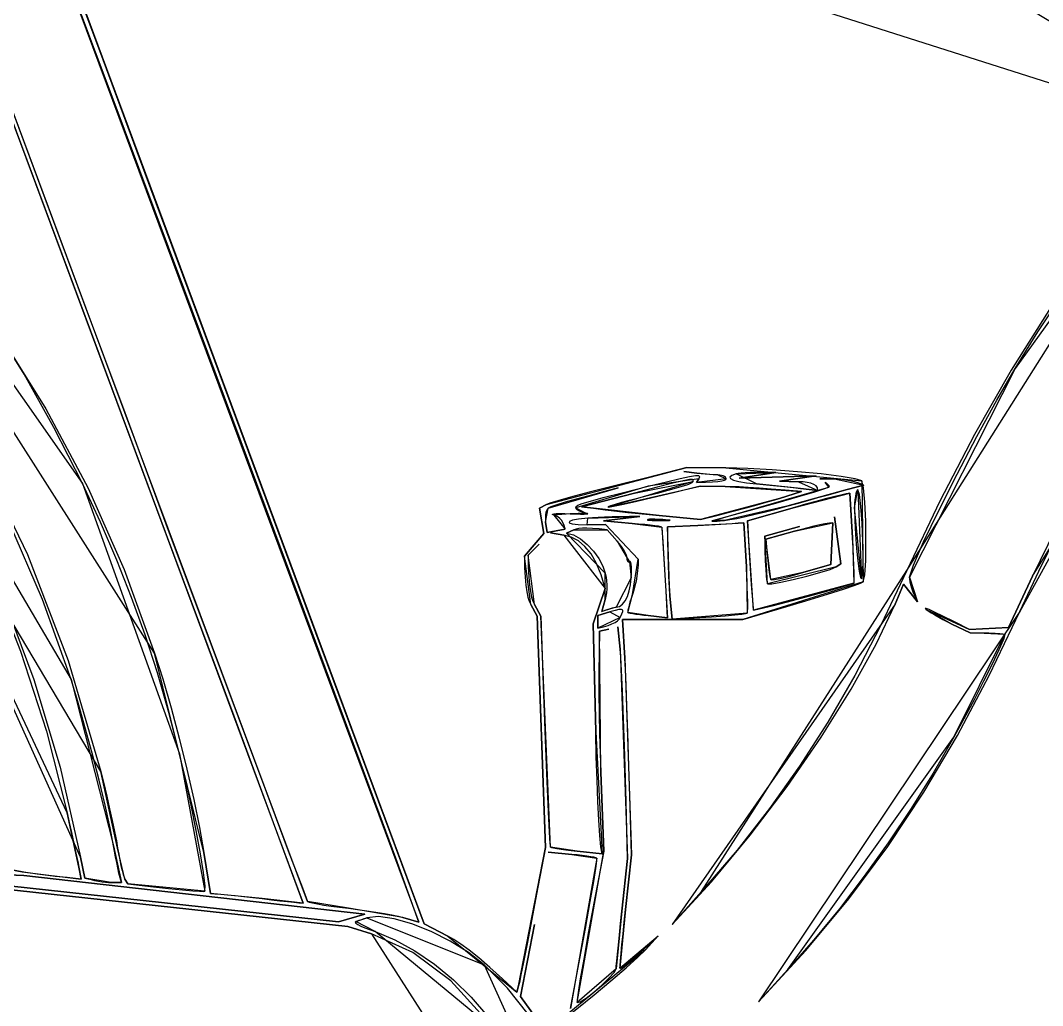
# Model space of a CAD drawing. Extents: x 0.3 to 49.4, y 16 to 54.1.
# Drawn here: x 17.85 to 28.77, y 29.34 to 39.85 of the extents above; entities that cross this region are included whole.
import ezdxf

# ---------------------------------------------------------------- set-up
doc = ezdxf.new("R2010")
doc.units = 0
doc.layers.get('0').update_dxf_attribs({"linetype": 'CONTINUOUS'})

msp = doc.modelspace()

# ---------------------------------------------------------------- linework, layer by layer
at = {"color": 178}
for points in [[(30.353, 38.705), (28.936, 39.787), (27.482, 40.667), (25.999, 41.343), (24.497, 41.815), (22.987, 42.084), (21.477, 42.148), (19.978, 42.009), (30.353, 38.705)], [(22.108, 30.228), (21.862, 30.912), (21.269, 32.517), (20.469, 34.668), (19.601, 36.995), (18.804, 39.123), (18.218, 40.68), (17.983, 41.293), (22.108, 30.228)], [(22.167, 30.212), (20.953, 33.471), (19.988, 36.065), (19.249, 38.053), (18.712, 39.497), (18.355, 40.459), (18.155, 40.999), (18.089, 41.18), (22.167, 30.212)], [(16.97, 41.037), (17.042, 40.845), (17.203, 40.41), (17.444, 39.763), (17.752, 38.934), (18.117, 37.955), (18.525, 36.855), (18.968, 35.666), (16.97, 41.037)], [(20.873, 30.433), (20.668, 30.99), (20.136, 32.426), (19.405, 34.39), (18.607, 36.536), (17.869, 38.514), (17.323, 39.976), (17.098, 40.573), (20.873, 30.433)], [(15.423, 39.154), (16.255, 38.263), (16.975, 37.398), (17.596, 36.55), (18.127, 35.707), (18.579, 34.859), (18.963, 33.994), (19.288, 33.101), (15.423, 39.154)], [(14.522, 38.891), (15.36, 38.079), (16.122, 37.196), (16.805, 36.244), (17.408, 35.229), (17.929, 34.154), (18.364, 33.022), (18.712, 31.838), (14.522, 38.891)], [(30.297, 38.699), (29.78, 38.071), (29.299, 37.435), (28.852, 36.786), (28.434, 36.12), (28.041, 35.434), (27.671, 34.722), (27.318, 33.982), (30.297, 38.699)], [(18.517, 34.91), (18.213, 35.508), (17.894, 36.075), (17.555, 36.613), (17.194, 37.128), (16.808, 37.623), (16.395, 38.101), (15.952, 38.567), (18.517, 34.91)], [(28.477, 36.138), (28.719, 36.527), (28.984, 36.929), (29.259, 37.329), (29.533, 37.71), (29.796, 38.057), (30.035, 38.354), (30.24, 38.586), (28.477, 36.138)], [(18.396, 32.817), (18.09, 33.672), (17.732, 34.506), (17.324, 35.311), (16.871, 36.082), (16.374, 36.812), (15.839, 37.497), (15.269, 38.129), (18.396, 32.817)], [(30.819, 37.39), (30.474, 36.941), (30.133, 36.463), (29.8, 35.963), (29.481, 35.451), (29.182, 34.934), (28.906, 34.421), (28.661, 33.921), (30.819, 37.39)], [(15.713, 37.002), (16.233, 36.298), (16.71, 35.553), (17.141, 34.771), (17.524, 33.958), (17.855, 33.121), (18.133, 32.266), (18.353, 31.397), (15.713, 37.002)], [(15.753, 37.002), (16.309, 36.244), (16.813, 35.443), (17.264, 34.603), (17.66, 33.726), (17.998, 32.818), (18.278, 31.882), (18.498, 30.921), (15.753, 37.002)], [(27.349, 33.911), (27.389, 34.039), (27.499, 34.287), (27.66, 34.621), (27.856, 35.008), (28.068, 35.412), (28.281, 35.8), (28.477, 36.138), (27.349, 33.911)], [(28.527, 33.544), (28.728, 33.975), (28.924, 34.372), (29.117, 34.746), (29.315, 35.104), (29.521, 35.455), (29.741, 35.809), (29.979, 36.175), (28.527, 33.544)], [(18.968, 35.666), (19.409, 34.479), (19.817, 33.387), (20.178, 32.42), (20.481, 31.611), (20.714, 30.991), (20.865, 30.594), (20.921, 30.45), (18.968, 35.666)], [(24.972, 35.079), (24.543, 34.972), (24.197, 34.885), (23.929, 34.816), (23.73, 34.764), (23.592, 34.726), (23.509, 34.701), (23.471, 34.687), (24.972, 35.079)], [(25.077, 35.02), (24.94, 35.039), (25.077, 35.02)], [(25.387, 35.077), (24.972, 35.079), (25.387, 35.077)], [(26.839, 34.938), (26.769, 34.961), (26.617, 34.986), (26.403, 35.012), (26.151, 35.036), (25.883, 35.057), (25.621, 35.071), (25.387, 35.077), (26.839, 34.938)], [(25.038, 34.93), (25.038, 34.945), (25.029, 34.953), (24.998, 34.952), (24.933, 34.94), (24.822, 34.913), (24.653, 34.87), (24.412, 34.808), (25.038, 34.93)], [(24.556, 34.881), (24.752, 34.929), (24.898, 34.964), (24.999, 34.986), (25.063, 34.995), (25.097, 34.994), (25.106, 34.982), (25.097, 34.961), (24.556, 34.881)], [(24.564, 34.784), (24.673, 34.811), (24.772, 34.837), (24.86, 34.862), (24.934, 34.885), (24.99, 34.904), (25.026, 34.919), (25.038, 34.93), (24.564, 34.784)], [(25.097, 34.961), (25.073, 34.922), (25.097, 34.961)], [(25.073, 34.922), (25.168, 34.923), (25.243, 34.926), (25.301, 34.931), (25.343, 34.937), (25.371, 34.944), (25.386, 34.952), (25.391, 34.961), (25.073, 34.922)], [(25.303, 35.001), (25.279, 35.001), (25.25, 35.003), (25.217, 35.005), (25.182, 35.008), (25.146, 35.012), (25.111, 35.016), (25.077, 35.02), (25.303, 35.001)], [(25.391, 34.961), (25.388, 34.97), (25.382, 34.978), (25.371, 34.986), (25.358, 34.992), (25.341, 34.997), (25.323, 35), (25.303, 35.001), (25.391, 34.961)], [(25.498, 35.013), (25.45, 34.996), (25.429, 34.979), (25.436, 34.962), (25.469, 34.945), (25.527, 34.93), (25.609, 34.917), (25.714, 34.905), (25.498, 35.013)], [(25.919, 35.027), (25.812, 35.028), (25.723, 35.027), (25.651, 35.026), (25.594, 35.023), (25.551, 35.02), (25.519, 35.017), (25.498, 35.013), (25.919, 35.027)], [(25.528, 34.968), (25.919, 35.027), (25.528, 34.968)], [(26.35, 34.992), (25.528, 34.968), (26.35, 34.992)], [(25.959, 34.934), (26.35, 34.992), (25.959, 34.934)], [(26.164, 34.928), (25.959, 34.934), (26.164, 34.928)], [(26.37, 34.836), (26.365, 34.863), (26.35, 34.884), (26.326, 34.9), (26.295, 34.912), (26.257, 34.92), (26.213, 34.926), (26.164, 34.928), (26.37, 34.836)], [(26.546, 34.958), (26.389, 34.96), (26.546, 34.958)], [(26.859, 34.893), (26.808, 34.912), (26.759, 34.927), (26.712, 34.939), (26.667, 34.947), (26.625, 34.953), (26.584, 34.956), (26.546, 34.958), (26.859, 34.893)], [(26.853, 33.862), (26.87, 33.934), (26.88, 34.087), (26.883, 34.29), (26.88, 34.508), (26.872, 34.711), (26.858, 34.865), (26.839, 34.938), (26.853, 33.862)], [(19.554, 32.024), (19.439, 32.466), (19.317, 32.888), (19.185, 33.295), (19.042, 33.694), (18.884, 34.092), (18.71, 34.496), (18.517, 34.91), (19.554, 32.024)], [(24.238, 34.862), (24.076, 34.82), (23.925, 34.78), (23.789, 34.743), (23.673, 34.71), (23.582, 34.682), (23.519, 34.661), (23.491, 34.647), (24.238, 34.862)], [(23.785, 34.649), (23.789, 34.664), (23.808, 34.679), (23.854, 34.697), (23.941, 34.723), (24.078, 34.76), (24.279, 34.811), (24.556, 34.881), (23.785, 34.649)], [(25.112, 34.883), (24.828, 34.812), (24.601, 34.756), (24.424, 34.714), (24.294, 34.685), (24.205, 34.667), (24.152, 34.658), (24.129, 34.657), (25.112, 34.883)], [(25.379, 34.878), (25.112, 34.883), (25.379, 34.878)], [(26.486, 34.869), (26.439, 34.852), (26.322, 34.815), (26.15, 34.765), (25.941, 34.705), (25.711, 34.64), (25.476, 34.575), (25.254, 34.515), (26.486, 34.869)], [(26.194, 34.823), (26.022, 34.838), (25.872, 34.85), (25.741, 34.86), (25.627, 34.867), (25.53, 34.873), (25.448, 34.876), (25.379, 34.878), (26.194, 34.823)], [(25.714, 34.905), (25.784, 34.899), (25.857, 34.892), (25.932, 34.885), (26.005, 34.878), (26.073, 34.871), (26.134, 34.864), (26.184, 34.858), (25.714, 34.905)], [(25.959, 34.751), (26.194, 34.823), (25.959, 34.751)], [(26.037, 34.667), (26.149, 34.698), (26.261, 34.729), (26.369, 34.759), (26.469, 34.787), (26.558, 34.811), (26.63, 34.831), (26.683, 34.845), (26.037, 34.667)], [(26.184, 34.858), (26.37, 34.836), (26.184, 34.858)], [(26.447, 34.924), (26.46, 34.915), (26.47, 34.906), (26.479, 34.897), (26.485, 34.888), (26.488, 34.881), (26.489, 34.874), (26.486, 34.869), (26.447, 34.924)], [(26.683, 34.845), (26.859, 34.893), (26.683, 34.845)], [(26.798, 34.844), (26.79, 34.839), (26.782, 34.824), (26.775, 34.802), (26.77, 34.772), (26.765, 34.737), (26.762, 34.697), (26.761, 34.654), (26.798, 34.844)], [(26.836, 33.892), (26.848, 33.961), (26.852, 34.103), (26.85, 34.288), (26.842, 34.485), (26.83, 34.664), (26.815, 34.794), (26.798, 34.844), (26.836, 33.892)], [(24.412, 34.808), (23.844, 34.662), (24.412, 34.808)], [(24.129, 34.657), (24.133, 34.663), (24.16, 34.675), (24.209, 34.69), (24.277, 34.71), (24.36, 34.733), (24.457, 34.758), (24.564, 34.784), (24.129, 34.657)], [(25.116, 34.525), (25.304, 34.573), (25.466, 34.615), (25.605, 34.651), (25.721, 34.683), (25.817, 34.71), (25.896, 34.732), (25.959, 34.751), (25.116, 34.525)], [(26.711, 34.805), (26.672, 34.799), (26.613, 34.786), (26.538, 34.768), (26.448, 34.745), (26.347, 34.718), (26.237, 34.688), (26.12, 34.655), (26.711, 34.805)], [(26.739, 34.331), (26.711, 34.805), (26.739, 34.331)], [(23.471, 34.687), (23.398, 34.648), (23.471, 34.687)], [(23.398, 34.648), (23.442, 34.377), (23.398, 34.648)], [(23.491, 34.647), (23.481, 34.636), (23.473, 34.62), (23.466, 34.6), (23.462, 34.576), (23.46, 34.551), (23.46, 34.525), (23.462, 34.498), (23.491, 34.647)], [(23.893, 34.594), (23.868, 34.6), (23.845, 34.607), (23.825, 34.614), (23.809, 34.623), (23.796, 34.632), (23.788, 34.64), (23.785, 34.649), (23.893, 34.594)], [(23.844, 34.662), (23.973, 34.645), (24.099, 34.63), (24.222, 34.616), (24.342, 34.602), (24.458, 34.59), (24.569, 34.578), (24.676, 34.568), (23.844, 34.662)], [(25.371, 34.515), (25.428, 34.524), (25.505, 34.538), (25.597, 34.557), (25.7, 34.581), (25.811, 34.608), (25.924, 34.637), (26.037, 34.667), (25.371, 34.515)], [(26.12, 34.655), (25.617, 34.513), (26.12, 34.655)], [(26.761, 34.654), (26.764, 34.516), (26.772, 34.366), (26.783, 34.218), (26.796, 34.083), (26.81, 33.976), (26.824, 33.908), (26.836, 33.892), (26.761, 34.654)], [(23.462, 34.498), (23.479, 34.386), (23.462, 34.498)], [(23.55, 34.573), (23.535, 34.579), (23.535, 34.584), (23.549, 34.587), (23.576, 34.59), (23.616, 34.59), (23.666, 34.59), (23.726, 34.588), (23.55, 34.573)], [(23.671, 34.423), (23.661, 34.461), (23.648, 34.492), (23.633, 34.518), (23.614, 34.538), (23.594, 34.554), (23.572, 34.566), (23.55, 34.573), (23.671, 34.423)], [(23.912, 34.541), (23.815, 34.531), (23.75, 34.518), (23.716, 34.504), (23.715, 34.49), (23.746, 34.478), (23.809, 34.471), (23.905, 34.469), (23.912, 34.541)], [(23.726, 34.588), (23.786, 34.585), (23.835, 34.584), (23.874, 34.584), (23.899, 34.585), (23.912, 34.587), (23.91, 34.59), (23.893, 34.594), (23.726, 34.588)], [(24.47, 34.557), (24.359, 34.556), (24.26, 34.555), (24.172, 34.553), (24.093, 34.55), (24.024, 34.547), (23.964, 34.544), (23.912, 34.541), (24.47, 34.557)], [(24.079, 34.51), (24.47, 34.557), (24.079, 34.51)], [(24.386, 34.484), (24.079, 34.51), (24.386, 34.484)], [(24.588, 34.53), (24.583, 34.53), (24.577, 34.53), (24.571, 34.529), (24.565, 34.527), (24.559, 34.526), (24.554, 34.524), (24.549, 34.522), (24.588, 34.53)], [(24.549, 34.522), (24.549, 34.52), (24.558, 34.519), (24.575, 34.517), (24.6, 34.516), (24.63, 34.515), (24.665, 34.514), (24.705, 34.514), (24.549, 34.522)], [(24.744, 34.522), (24.713, 34.524), (24.682, 34.526), (24.654, 34.527), (24.63, 34.529), (24.61, 34.53), (24.596, 34.53), (24.588, 34.53), (24.744, 34.522)], [(24.676, 34.568), (25.116, 34.525), (24.676, 34.568)], [(24.705, 34.514), (24.742, 34.514), (24.769, 34.515), (24.785, 34.516), (24.791, 34.517), (24.787, 34.519), (24.771, 34.52), (24.744, 34.522), (24.705, 34.514)], [(25.578, 34.491), (25.519, 34.486), (25.455, 34.481), (25.386, 34.477), (25.314, 34.473), (25.239, 34.469), (25.163, 34.465), (25.087, 34.462), (25.578, 34.491)], [(25.254, 34.515), (25.241, 34.511), (25.239, 34.508), (25.248, 34.507), (25.266, 34.507), (25.293, 34.508), (25.328, 34.511), (25.371, 34.515), (25.254, 34.515)], [(25.606, 34.019), (25.578, 34.491), (25.606, 34.019)], [(25.617, 34.513), (25.634, 34.231), (25.648, 34.006), (25.659, 33.833), (25.668, 33.708), (25.675, 33.624), (25.68, 33.576), (25.683, 33.56), (25.617, 34.513)], [(26.53, 34.491), (26.492, 34.487), (26.444, 34.479), (26.389, 34.468), (26.328, 34.454), (26.262, 34.438), (26.193, 34.42), (26.121, 34.401), (26.53, 34.491)], [(26.507, 34.044), (26.53, 34.491), (26.507, 34.044)], [(26.615, 34.052), (26.546, 34.553), (26.615, 34.052)], [(23.479, 34.386), (23.671, 34.423), (23.479, 34.386)], [(23.657, 34.36), (23.514, 34.383), (23.657, 34.36)], [(23.765, 34.415), (23.687, 34.379), (23.765, 34.415)], [(23.687, 34.379), (23.76, 34.362), (23.835, 34.32), (23.907, 34.26), (23.974, 34.188), (24.031, 34.109), (24.074, 34.028), (24.1, 33.953), (23.687, 34.379)], [(24.118, 34.416), (24.034, 34.425), (23.963, 34.431), (23.903, 34.433), (23.855, 34.432), (23.817, 34.428), (23.787, 34.422), (23.765, 34.415), (24.118, 34.416)], [(23.905, 34.469), (24.103, 34.472), (23.905, 34.469)], [(24.103, 34.472), (24.451, 34.104), (24.103, 34.472)], [(24.225, 34.296), (24.118, 34.416), (24.225, 34.296)], [(24.704, 34.445), (24.693, 34.449), (24.668, 34.453), (24.629, 34.459), (24.58, 34.465), (24.522, 34.471), (24.456, 34.477), (24.386, 34.484), (24.704, 34.445)], [(24.763, 33.477), (24.748, 33.763), (24.736, 33.991), (24.725, 34.167), (24.717, 34.294), (24.711, 34.38), (24.707, 34.428), (24.704, 34.445), (24.763, 33.477)], [(25.087, 34.462), (24.764, 34.449), (25.087, 34.462)], [(24.764, 34.449), (24.765, 34.294), (24.767, 34.158), (24.77, 34.039), (24.774, 33.936), (24.778, 33.847), (24.784, 33.772), (24.79, 33.708), (24.764, 34.449)], [(26.174, 34.45), (25.802, 34.347), (26.174, 34.45)], [(26.121, 34.401), (25.813, 34.317), (26.121, 34.401)], [(23.442, 34.377), (23.237, 34.133), (23.442, 34.377)], [(24.098, 33.789), (24.057, 33.934), (24.007, 34.057), (23.949, 34.158), (23.883, 34.238), (23.812, 34.298), (23.736, 34.338), (23.657, 34.36), (24.098, 33.789)], [(24.333, 34.112), (24.33, 34.13), (24.322, 34.153), (24.309, 34.179), (24.293, 34.207), (24.273, 34.237), (24.25, 34.267), (24.225, 34.296), (24.333, 34.112)], [(25.802, 34.347), (25.805, 34.202), (25.808, 34.085), (25.813, 33.994), (25.817, 33.927), (25.822, 33.881), (25.827, 33.853), (25.833, 33.84), (25.802, 34.347)], [(25.813, 34.317), (25.824, 34.193), (25.834, 34.093), (25.842, 34.016), (25.849, 33.959), (25.856, 33.919), (25.862, 33.895), (25.866, 33.885), (25.813, 34.317)], [(26.754, 33.848), (26.756, 33.862), (26.757, 33.9), (26.756, 33.958), (26.753, 34.033), (26.75, 34.122), (26.745, 34.222), (26.739, 34.331), (26.754, 33.848)], [(23.395, 34.264), (23.276, 34.145), (23.395, 34.264)], [(23.237, 34.133), (23.238, 34.012), (23.243, 33.91), (23.251, 33.825), (23.261, 33.754), (23.274, 33.698), (23.288, 33.653), (23.304, 33.618), (23.237, 34.133)], [(23.276, 34.145), (23.277, 34.02), (23.282, 33.915), (23.29, 33.828), (23.3, 33.756), (23.313, 33.698), (23.327, 33.653), (23.343, 33.618), (23.276, 34.145)], [(24.36, 34.075), (24.354, 34.07), (24.348, 34.069), (24.343, 34.072), (24.339, 34.078), (24.336, 34.086), (24.334, 34.098), (24.333, 34.112), (24.36, 34.075)], [(24.377, 33.905), (24.379, 33.949), (24.379, 33.988), (24.378, 34.022), (24.375, 34.048), (24.371, 34.066), (24.366, 34.076), (24.36, 34.075), (24.377, 33.905)], [(24.451, 34.104), (24.449, 34.04), (24.444, 33.98), (24.437, 33.922), (24.428, 33.868), (24.416, 33.817), (24.403, 33.77), (24.389, 33.725), (24.451, 34.104)], [(26.566, 34.022), (26.615, 34.052), (26.566, 34.022)], [(24.1, 33.953), (24.108, 33.912), (24.113, 33.87), (24.115, 33.827), (24.115, 33.785), (24.112, 33.744), (24.107, 33.706), (24.099, 33.671), (24.1, 33.953)], [(27.318, 33.982), (27.041, 33.398), (26.763, 32.862), (26.476, 32.363), (26.175, 31.893), (25.854, 31.441), (25.507, 30.998), (25.128, 30.555), (27.318, 33.982)], [(25.614, 33.526), (25.618, 33.543), (25.62, 33.584), (25.62, 33.643), (25.619, 33.72), (25.616, 33.81), (25.612, 33.911), (25.606, 34.019), (25.614, 33.526)], [(25.833, 33.84), (25.877, 33.84), (25.975, 33.856), (26.106, 33.885), (26.251, 33.921), (26.389, 33.959), (26.501, 33.994), (26.566, 34.022), (25.833, 33.84)], [(25.866, 33.885), (25.879, 33.883), (25.907, 33.886), (25.947, 33.893), (25.998, 33.903), (26.058, 33.918), (26.125, 33.935), (26.196, 33.955), (25.866, 33.885)], [(26.196, 33.955), (26.507, 34.044), (26.196, 33.955)], [(24.216, 33.59), (24.251, 33.598), (24.283, 33.621), (24.311, 33.657), (24.336, 33.705), (24.355, 33.763), (24.369, 33.83), (24.377, 33.905), (24.216, 33.59)], [(25.567, 33.459), (25.941, 33.569), (26.241, 33.659), (26.472, 33.729), (26.642, 33.783), (26.758, 33.822), (26.826, 33.848), (26.853, 33.862), (25.567, 33.459)], [(25.683, 33.56), (25.744, 33.572), (25.895, 33.609), (26.1, 33.663), (26.324, 33.723), (26.531, 33.78), (26.687, 33.825), (26.754, 33.848), (25.683, 33.56)], [(27.195, 33.624), (27.284, 33.834), (27.195, 33.624)], [(27.284, 33.834), (27.433, 33.649), (27.284, 33.834)], [(27.433, 33.649), (27.407, 33.703), (27.388, 33.75), (27.372, 33.792), (27.361, 33.829), (27.354, 33.86), (27.35, 33.888), (27.349, 33.911), (27.433, 33.649)], [(28.661, 33.921), (28.406, 33.375), (28.661, 33.921)], [(23.971, 33.414), (24.098, 33.789), (23.971, 33.414)], [(24.389, 33.725), (24.375, 33.683), (24.363, 33.645), (24.353, 33.61), (24.346, 33.58), (24.341, 33.557), (24.339, 33.541), (24.34, 33.533), (24.389, 33.725)], [(23.304, 33.618), (23.371, 33.493), (23.304, 33.618)], [(23.343, 33.618), (23.41, 33.493), (23.343, 33.618)], [(24.099, 33.671), (24.062, 33.544), (24.099, 33.671)], [(24.79, 33.708), (24.815, 33.462), (24.79, 33.708)], [(24.814, 30.203), (25.235, 30.659), (25.647, 31.156), (26.041, 31.677), (26.403, 32.203), (26.724, 32.715), (26.992, 33.195), (27.195, 33.624), (24.814, 30.203)], [(24.147, 33.539), (24.02, 33.501), (24.147, 33.539)], [(24.062, 33.544), (24.099, 33.558), (24.131, 33.569), (24.156, 33.577), (24.177, 33.584), (24.194, 33.588), (24.207, 33.59), (24.216, 33.59), (24.062, 33.544)], [(24.259, 33.481), (24.278, 33.518), (24.287, 33.544), (24.286, 33.56), (24.273, 33.567), (24.246, 33.565), (24.205, 33.556), (24.147, 33.539), (24.259, 33.481)], [(24.34, 33.533), (24.348, 33.531), (24.367, 33.527), (24.393, 33.522), (24.427, 33.517), (24.467, 33.511), (24.511, 33.506), (24.558, 33.5), (24.34, 33.533)], [(24.815, 33.462), (25.049, 33.476), (25.235, 33.487), (25.379, 33.498), (25.484, 33.507), (25.556, 33.514), (25.597, 33.521), (25.614, 33.526), (24.815, 33.462)], [(25.735, 29.38), (26.242, 29.928), (26.7, 30.477), (27.117, 31.037), (27.502, 31.615), (27.86, 32.22), (28.199, 32.86), (28.527, 33.544), (25.735, 29.38)], [(27.988, 33.352), (27.828, 33.433), (27.705, 33.494), (27.616, 33.537), (27.557, 33.564), (27.525, 33.577), (27.515, 33.577), (27.525, 33.566), (27.988, 33.352)], [(27.525, 33.566), (27.548, 33.55), (27.58, 33.529), (27.617, 33.507), (27.66, 33.482), (27.705, 33.458), (27.752, 33.433), (27.799, 33.41), (27.525, 33.566)], [(23.371, 33.493), (23.462, 31.025), (23.371, 33.493)], [(23.41, 33.493), (23.437, 32.759), (23.459, 32.176), (23.477, 31.729), (23.491, 31.405), (23.501, 31.19), (23.509, 31.069), (23.514, 31.03), (23.41, 33.493)], [(23.998, 32.259), (23.971, 33.414), (23.998, 32.259)], [(24.02, 33.501), (24.02, 33.366), (24.02, 33.501)], [(24.02, 33.366), (24.08, 33.38), (24.131, 33.395), (24.171, 33.411), (24.204, 33.427), (24.229, 33.445), (24.247, 33.463), (24.259, 33.481), (24.02, 33.366)], [(24.285, 33.458), (25.567, 33.459), (24.285, 33.458)], [(24.309, 33.045), (24.285, 33.458), (24.309, 33.045)], [(24.558, 33.5), (24.763, 33.477), (24.558, 33.5)], [(27.799, 33.41), (27.995, 33.317), (27.799, 33.41)], [(24.039, 33.333), (24.034, 33.112), (24.032, 32.891), (24.032, 32.671), (24.034, 32.453), (24.038, 32.239), (24.044, 32.03), (24.051, 31.828), (24.039, 33.333)], [(24.137, 33.356), (24.039, 33.333), (24.137, 33.356)], [(24.26, 33.142), (24.235, 33.379), (24.26, 33.142)], [(28.367, 33.299), (28.35, 33.244), (28.302, 33.134), (28.23, 32.982), (28.139, 32.8), (28.037, 32.601), (27.929, 32.398), (27.822, 32.203), (28.367, 33.299)], [(28.406, 33.375), (27.988, 33.352), (28.406, 33.375)], [(27.995, 33.317), (28.107, 33.316), (28.195, 33.315), (28.263, 33.313), (28.312, 33.31), (28.344, 33.307), (28.362, 33.303), (28.367, 33.299), (27.995, 33.317)], [(19.288, 33.101), (19.375, 32.825), (19.463, 32.517), (19.549, 32.191), (19.631, 31.86), (19.705, 31.538), (19.767, 31.238), (19.814, 30.974), (19.288, 33.101)], [(24.338, 30.908), (24.321, 31.512), (24.307, 32.005), (24.294, 32.396), (24.283, 32.695), (24.274, 32.913), (24.266, 33.058), (24.26, 33.142), (24.338, 30.908)], [(24.38, 30.947), (24.365, 31.462), (24.352, 31.894), (24.34, 32.249), (24.33, 32.534), (24.322, 32.758), (24.315, 32.925), (24.309, 33.045), (24.38, 30.947)], [(18.85, 31.045), (18.812, 31.237), (18.759, 31.476), (18.694, 31.746), (18.621, 32.031), (18.544, 32.315), (18.468, 32.582), (18.396, 32.817), (18.85, 31.045)], [(24.067, 30.959), (24.053, 31.033), (24.041, 31.155), (24.03, 31.318), (24.021, 31.516), (24.012, 31.743), (24.004, 31.993), (23.998, 32.259), (24.067, 30.959)], [(27.822, 32.203), (27.599, 31.819), (27.364, 31.443), (27.119, 31.076), (26.863, 30.719), (26.599, 30.373), (26.327, 30.041), (26.048, 29.724), (27.822, 32.203)], [(19.825, 30.56), (19.828, 30.618), (19.811, 30.758), (19.777, 30.96), (19.732, 31.207), (19.677, 31.479), (19.616, 31.757), (19.554, 32.024), (19.825, 30.56)], [(18.712, 31.838), (18.744, 31.707), (18.776, 31.573), (18.806, 31.44), (18.834, 31.313), (18.859, 31.197), (18.879, 31.097), (18.893, 31.019), (18.712, 31.838)], [(24.051, 31.828), (24.083, 30.986), (24.051, 31.828)], [(18.353, 31.397), (18.377, 31.291), (18.399, 31.186), (18.421, 31.087), (18.44, 30.997), (18.457, 30.92), (18.47, 30.859), (18.478, 30.817), (18.353, 31.397)], [(18.934, 30.653), (18.92, 30.701), (18.907, 30.753), (18.895, 30.808), (18.883, 30.865), (18.871, 30.924), (18.86, 30.985), (18.85, 31.045), (18.934, 30.653)], [(18.893, 31.019), (18.904, 30.954), (18.916, 30.891), (18.928, 30.833), (18.94, 30.782), (18.951, 30.739), (18.961, 30.708), (18.97, 30.689), (18.893, 31.019)], [(23.462, 31.025), (23.381, 30.601), (23.316, 30.261), (23.265, 29.997), (23.226, 29.801), (23.199, 29.666), (23.182, 29.584), (23.174, 29.548), (23.462, 31.025)], [(23.514, 31.03), (23.525, 31.026), (23.548, 31.021), (23.583, 31.015), (23.627, 31.008), (23.679, 31.001), (23.737, 30.994), (23.798, 30.987), (23.514, 31.03)], [(17.89, 30.728), (16.506, 30.787), (15.406, 30.833), (14.564, 30.868), (13.953, 30.893), (13.548, 30.909), (13.322, 30.917), (13.249, 30.918), (17.89, 30.728)], [(18.498, 30.921), (18.541, 30.7), (18.498, 30.921)], [(19.814, 30.974), (19.884, 30.536), (19.814, 30.974)], [(23.741, 30.952), (23.491, 30.975), (23.741, 30.952)], [(23.727, 29.308), (23.817, 29.783), (23.887, 30.161), (23.94, 30.451), (23.977, 30.662), (23.999, 30.803), (24.01, 30.883), (24.01, 30.911), (23.727, 29.308)], [(24.01, 30.911), (23.999, 30.916), (23.977, 30.921), (23.944, 30.927), (23.902, 30.934), (23.853, 30.94), (23.799, 30.947), (23.741, 30.952), (24.01, 30.911)], [(23.798, 30.987), (24.067, 30.959), (23.798, 30.987)], [(24.083, 30.986), (23.993, 30.508), (23.922, 30.128), (23.869, 29.835), (23.833, 29.623), (23.81, 29.48), (23.8, 29.4), (23.8, 29.371), (24.083, 30.986)], [(24.277, 30.345), (24.338, 30.908), (24.277, 30.345)], [(24.317, 30.364), (24.38, 30.947), (24.317, 30.364)], [(17.875, 30.766), (17.742, 30.792), (17.875, 30.766)], [(18.478, 30.817), (18.505, 30.688), (18.478, 30.817)], [(17.107, 30.684), (21.252, 30.232), (17.107, 30.684)], [(18.505, 30.688), (18.353, 30.704), (18.224, 30.718), (18.118, 30.731), (18.032, 30.742), (17.964, 30.751), (17.913, 30.759), (17.875, 30.766), (18.505, 30.688)], [(21.533, 30.315), (17.89, 30.728), (21.533, 30.315)], [(18.541, 30.7), (18.595, 30.687), (18.644, 30.675), (18.689, 30.667), (18.729, 30.661), (18.764, 30.657), (18.796, 30.654), (18.823, 30.654), (18.541, 30.7)], [(18.97, 30.689), (19.001, 30.638), (18.97, 30.689)], [(21.352, 30.182), (17.068, 30.648), (21.352, 30.182)], [(18.823, 30.654), (18.934, 30.653), (18.823, 30.654)], [(19.001, 30.638), (19.244, 30.611), (19.437, 30.59), (19.586, 30.575), (19.695, 30.565), (19.768, 30.56), (19.81, 30.558), (19.825, 30.56), (19.001, 30.638)], [(19.884, 30.536), (19.931, 30.533), (19.993, 30.528), (20.066, 30.522), (20.149, 30.513), (20.24, 30.503), (20.336, 30.492), (20.436, 30.48), (19.884, 30.536)], [(20.436, 30.48), (20.535, 30.469), (20.626, 30.458), (20.706, 30.449), (20.774, 30.442), (20.826, 30.437), (20.86, 30.434), (20.873, 30.433), (20.436, 30.48)], [(20.921, 30.45), (20.938, 30.443), (20.974, 30.434), (21.027, 30.423), (21.095, 30.412), (21.174, 30.4), (21.262, 30.388), (21.357, 30.377), (20.921, 30.45)], [(25.128, 30.555), (24.814, 30.203), (25.128, 30.555)], [(21.357, 30.377), (21.455, 30.365), (21.554, 30.351), (21.651, 30.336), (21.741, 30.321), (21.821, 30.306), (21.888, 30.292), (21.938, 30.279), (21.357, 30.377)], [(24.216, 29.732), (24.217, 29.759), (24.222, 29.812), (24.229, 29.888), (24.239, 29.983), (24.25, 30.093), (24.263, 30.215), (24.277, 30.345), (24.216, 29.732)], [(24.255, 29.739), (24.257, 29.764), (24.261, 29.817), (24.269, 29.894), (24.278, 29.991), (24.29, 30.104), (24.303, 30.23), (24.317, 30.364), (24.255, 29.739)], [(21.252, 30.232), (21.533, 30.315), (21.252, 30.232)], [(21.435, 30.236), (21.429, 30.23), (21.437, 30.219), (21.457, 30.205), (21.489, 30.188), (21.531, 30.17), (21.583, 30.15), (21.641, 30.129), (21.435, 30.236)], [(21.552, 30.275), (21.537, 30.27), (21.521, 30.264), (21.503, 30.258), (21.485, 30.252), (21.467, 30.247), (21.45, 30.241), (21.435, 30.236), (21.552, 30.275)], [(22.806, 29.774), (22.638, 29.906), (22.445, 30.026), (22.239, 30.129), (22.035, 30.211), (21.844, 30.266), (21.679, 30.289), (21.552, 30.275), (22.806, 29.774)], [(21.938, 30.279), (22.108, 30.228), (21.938, 30.279)], [(21.602, 30.105), (21.352, 30.182), (21.602, 30.105)], [(21.641, 30.129), (21.854, 30.042), (22.067, 29.925), (22.277, 29.782), (22.478, 29.615), (22.668, 29.429), (22.842, 29.227), (22.996, 29.012), (21.641, 30.129)], [(22.417, 30.081), (22.167, 30.212), (22.417, 30.081)], [(23.343, 30.205), (23.196, 29.435), (23.343, 30.205)], [(23.51, 27.128), (23.46, 27.698), (23.319, 28.247), (23.097, 28.758), (22.803, 29.216), (22.449, 29.604), (22.045, 29.906), (21.602, 30.105), (23.51, 27.128)], [(23.154, 29.481), (23.001, 29.625), (22.867, 29.746), (22.749, 29.847), (22.646, 29.929), (22.557, 29.994), (22.481, 30.044), (22.417, 30.081), (23.154, 29.481)], [(24.666, 30.085), (24.543, 29.97), (24.445, 29.881), (24.37, 29.815), (24.316, 29.771), (24.281, 29.745), (24.261, 29.735), (24.255, 29.739), (24.666, 30.085)], [(24.529, 29.934), (24.666, 30.085), (24.529, 29.934)], [(23.466, 29.056), (23.62, 29.168), (23.796, 29.305), (23.981, 29.454), (24.16, 29.603), (24.321, 29.741), (24.448, 29.855), (24.529, 29.934), (23.466, 29.056)], [(23.951, 27.243), (23.871, 27.751), (23.764, 28.198), (23.63, 28.593), (23.468, 28.941), (23.277, 29.249), (23.057, 29.525), (22.806, 29.774), (23.951, 27.243)], [(23.8, 29.371), (23.833, 29.378), (23.896, 29.419), (23.977, 29.482), (24.062, 29.556), (24.139, 29.63), (24.194, 29.692), (24.216, 29.732), (23.8, 29.371)], [(26.048, 29.724), (25.735, 29.38), (26.048, 29.724)], [(23.174, 29.548), (23.154, 29.481), (23.174, 29.548)], [(23.196, 29.435), (23.443, 29.09), (23.196, 29.435)]]:
    msp.add_lwpolyline(points, dxfattribs=at)

doc.saveas('drawing.dxf')
